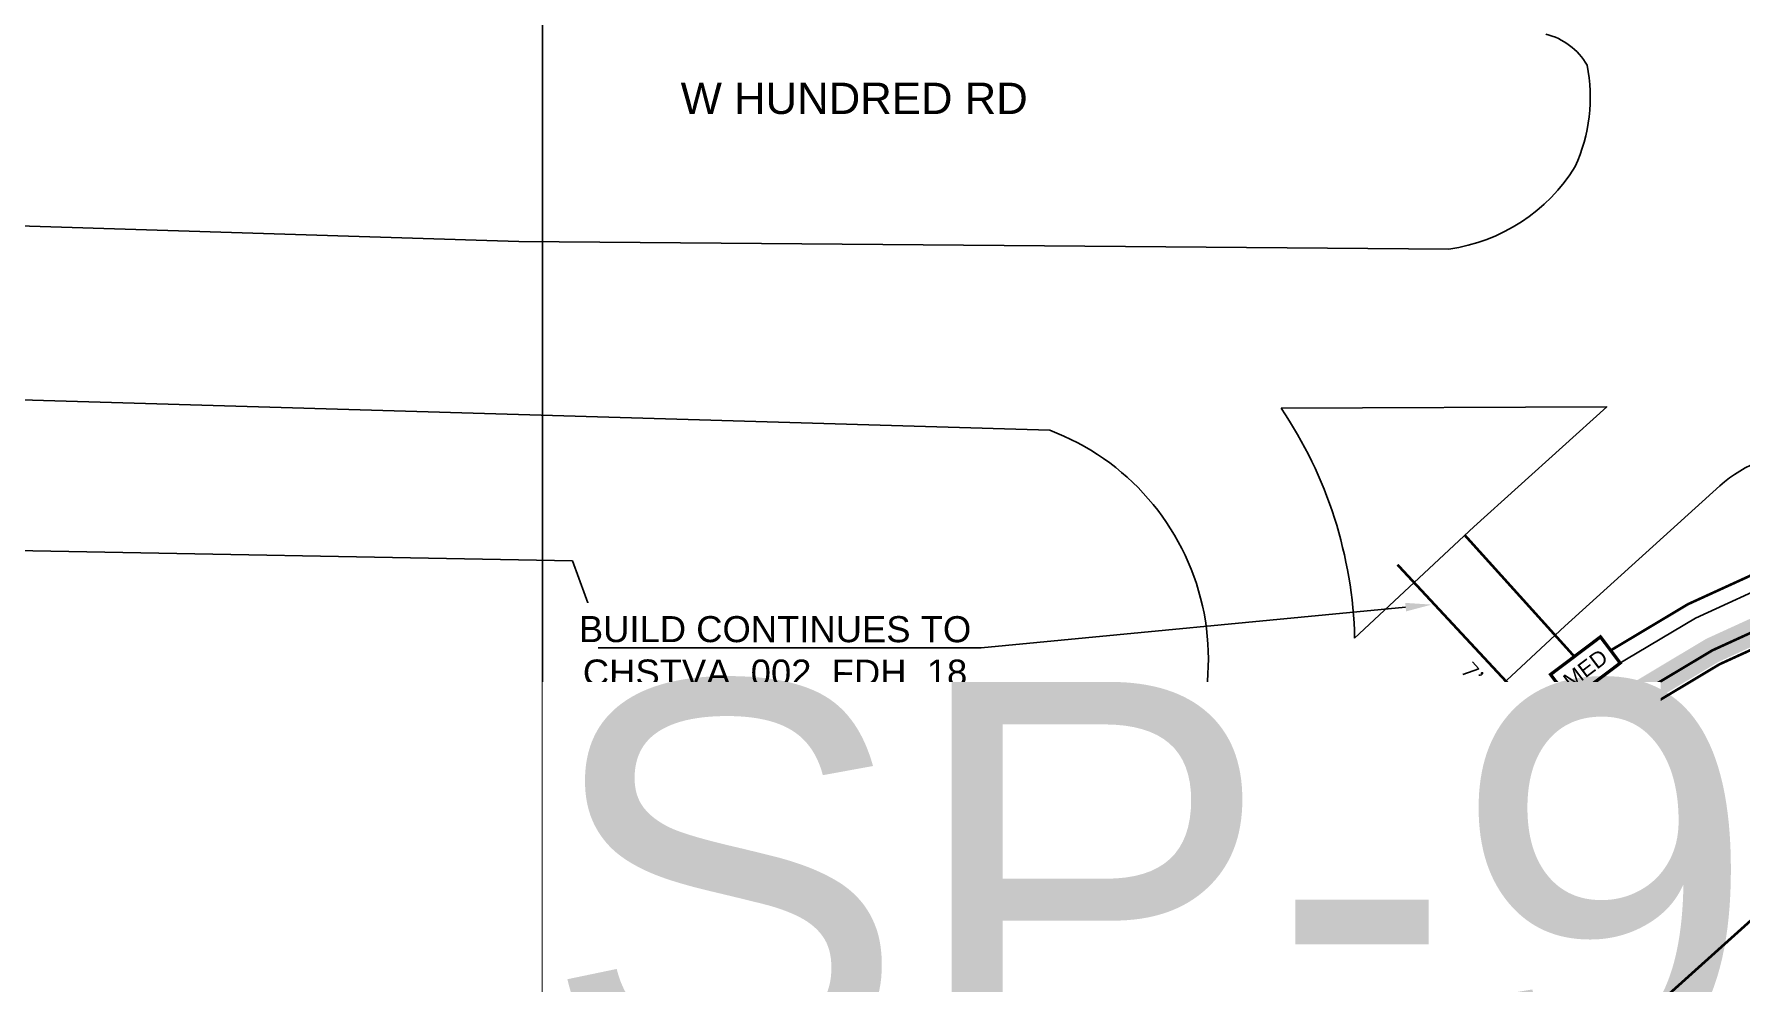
# Model space of a CAD drawing. Extents: x 11808739 to 11823423, y 3647988 to 3656247.
# Drawn here: x 11813472.5 to 11813799.9, y 3652596.1 to 3652778 of the extents above; entities that cross this region are included whole.
import ezdxf
from ezdxf import colors
from ezdxf.entities.mleader import LeaderData, LeaderLine
from ezdxf.enums import TextEntityAlignment as Align
from ezdxf.lldxf.tags import DXFTag
from ezdxf.math import Vec2, Vec3

# ---------------------------------------------------------------- set-up
doc = ezdxf.new("R2010")
doc.units = 0
doc.header["$MEASUREMENT"] = 0
doc.header["$XCLIPFRAME"] = 2
doc.set_wipeout_variables(frame=1)
doc.layers.get('DefPoints').update_dxf_attribs({"color": 1, "lineweight": 0})
for name, color, linetype in [('144 FOC', 30, '144'), ('48 FOC', 30, '48'), ('96 FOC', 30, '96'), ('CONSTRUCTION NOTE CALLOUT', 7, 'Continuous'), ('E_CURB', 8, 'EOP'), ('E_ROW', 8, 'ROW'), ('FIBER_SPLICE', 1, 'Continuous'), ('P_CONDUIT', 1, 'CONDUIT'), ('PROPOSED_DIREC_BORE', 7, 'DIRECTBORE'), ('Road Names', 7, 'Continuous'), ('ROAD_DIMENSIONS', 7, 'Continuous'), ('VICINITY FOC', 104, 'Continuous')]:
    doc.layers.add(name, color=color, linetype=linetype)
doc.layers.add('1X4 Terminal Boundary', color=7, linetype='Continuous', lineweight=20, true_color=0x00853c)
doc.layers.add('NEW FIBER LOOP', color=7, linetype='Continuous', true_color=0x538135)
for name, color, linetype, lineweight in [('PROP_HH', 104, 'Continuous', 0), ('VIEWPORT', 250, 'Continuous', 25), ('VIEWPORT - CALLOUTS', 1, 'Continuous', 0)]:
    doc.layers.add(name, color=color, linetype=linetype, lineweight=lineweight)
doc.styles.add('Arial', font='arial.ttf')
doc.styles.add('FTTH', font='micross.ttf')
doc.styles.add('LOOP', font='arial.ttf')
doc.styles.add('ROMANS', font='romans.shx')
doc.styles.get("Standard").update_dxf_attribs({"font": 'arial.ttf'})
doc.styles.add('StyleArial', font='arial.ttf')
tags = doc.linetypes.add('144', pattern='A,0.718375,-0.132013,["144 CT",Standard,S=0.09234,R=0,X=0,Y=-0.045241],-0.527056,0.533798', length=1.911242).pattern_tags.tags
tags[6] = DXFTag(74, 10)
tags = doc.linetypes.add('48', pattern='A,0.718375,-0.132013,["48 CT",Standard,S=0.09234,R=0,X=0,Y=-0.045241],-0.527056,0.533798', length=1.911242).pattern_tags.tags
tags[6] = DXFTag(74, 10)
tags = doc.linetypes.add('96', pattern='A,0.718375,-0.132013,["96 CT",Standard,S=0.09234,R=0,X=0,Y=-0.045241],-0.527056,0.533798', length=1.911242).pattern_tags.tags
tags[6] = DXFTag(74, 10)
tags = doc.linetypes.add('CONDUIT', pattern='A,5.441269,-1.056917,["C",Arial,S=0.56119,R=0,X=0,Y=-0.280595],-1.62838', length=8.126566).pattern_tags.tags
tags[6] = DXFTag(74, 10)
doc.linetypes.add('DIRECTBORE', pattern='A,0.4,-0.16,["DB",Standard,S=0.12,R=0,X=0,Y=-0.06],-0.36', length=0.92)
tags = doc.linetypes.add('EOP', pattern='A,49.990109,-1.776071,["EOP",Arial,S=2.99974,R=0.081355,X=0,Y=-1.426368],-10.416452', length=62.182632).pattern_tags.tags
tags[6] = DXFTag(74, 10)
tags = doc.linetypes.add('ROW', pattern='A,25.130993,-3.694477,["R/W",Arial,S=5.36622,R=0,X=0,Y=-2.68311],-18.632906', length=47.458376).pattern_tags.tags
tags[6] = DXFTag(74, 10)
doc.dimstyles.new('DIM', dxfattribs={"dimscale": 0.025, "dimtxt": 3, "dimasz": 2.5, "dimexe": 0, "dimexo": 2.5, "dimgap": 0.306, "dimtad": 0, "dimdec": 0, "dimzin": 0, "dimdsep": 46, "dimtxsty": 'ROMANS', "dimblk": 'ARCHTICK', "dimcen": 0.09, "dimclrd": 256, "dimadec": 0, "dimazin": 0, "dimtfac": 1, "dimtdec": 0, "dimtofl": 0, "dimtmove": 0, "dimatfit": 3, "dimldrblk": 'ARCHTICK', "dimfxl": 1, "dimtfill": 1, "dimtolj": 1, "dimtzin": 0, "dimlwd": -1, "dimarcsym": 0})
picture_1 = doc.add_image_def('image1.png', size_in_pixel=(1270, 827))

# ---------------------------------------------------------------- blocks, each defined once
blk = doc.blocks.new('_ARCHTICK')
at = {"color": 0, "linetype": 'ByBlock', "const_width": 0.15}
blk.add_lwpolyline([(-0.5, -0.5), (0.5, 0.5)], dxfattribs=at)
blk = doc.blocks.new('*D167')
at = {"layer": 'DefPoints', "color": 0, "ltscale": 0.01, "transparency": 16777216}
for p in [(11813751.07, 3652639.96), (11813752.08, 3652640.97), (11813753.19, 3652637.84)]:
    blk.add_point(p, dxfattribs=at)
at = {"layer": 'ROAD_DIMENSIONS', "ltscale": 0.01, "transparency": 16777216}
for p, q in [((11813752.08, 3652640.97), (11813744.16, 3652648.92)), ((11813754.19, 3652638.84), (11813752.08, 3652640.97))]:
    blk.add_line(p, q, dxfattribs=at)
at = {"layer": 'ROAD_DIMENSIONS', "ltscale": 0.01, "transparency": 16777216, "xscale": 2.500000006732392, "yscale": 2.500000006732392, "zscale": 2.500000006732392}
for p, rotation in [((11813752.08, 3652640.97), 134.8901131480763), ((11813754.19, 3652638.84), 314.8901131480763)]:
    blk.add_blockref('_ARCHTICK', p, dxfattribs=dict(at, rotation=rotation))
at = {"layer": 'ROAD_DIMENSIONS', "color": 0, "ltscale": 0.01, "transparency": 16777216, "insert": (11813742.79, 3652650.3), "char_height": 3, "attachment_point": 5, "rotation": 314.8901, "style": 'ROMANS', "bg_fill": 3, "box_fill_scale": 1.25, "bg_fill_color": 256, "bg_fill_true_color": 13158600, "bg_fill_transparency": 0}
blk.add_mtext("\\A1;3'", dxfattribs=at)
blk = doc.blocks.new('*D168')
at = {"layer": 'DefPoints', "color": 0, "ltscale": 0.01, "transparency": 16777216}
blk.add_point((11813757.37, 3652646.24), dxfattribs=at)
at = {"layer": 'ROAD_DIMENSIONS', "ltscale": 0.01, "transparency": 16777216}
for p, q in [((11813752.13, 3652651.45), (11813749.7, 3652654.04)), ((11813757.16, 3652646.05), (11813752.13, 3652651.45))]:
    blk.add_line(p, q, dxfattribs=at)
at = {"layer": 'ROAD_DIMENSIONS', "ltscale": 0.01, "transparency": 16777216, "xscale": 2.500000006732392, "yscale": 2.500000006732392, "zscale": 2.500000006732392}
for p, rotation in [((11813752.13, 3652651.45), 133.0336285570511), ((11813757.16, 3652646.05), 313.033628557051)]:
    blk.add_blockref('_ARCHTICK', p, dxfattribs=dict(at, rotation=rotation))
at = {"layer": 'ROAD_DIMENSIONS', "color": 0, "ltscale": 0.01, "transparency": 16777216, "insert": (11813748.37, 3652655.47), "char_height": 3, "attachment_point": 5, "rotation": 313.0336, "style": 'ROMANS', "bg_fill": 3, "box_fill_scale": 1.25, "bg_fill_color": 256, "bg_fill_true_color": 13158600, "bg_fill_transparency": 0}
blk.add_mtext("\\A1;7'", dxfattribs=at)
at = {"layer": 'DefPoints', "color": 0, "ltscale": 0.01, "transparency": 16777216}
for p in [(11813752.13, 3652651.45), (11813752.33, 3652651.64)]:
    blk.add_point(p, dxfattribs=at)
blk = doc.blocks.new('*U376')
at = {"color": 0, "linetype": 'ByBlock', "lineweight": -2}
blk.add_wipeout([(-6, 3.15), (-6, -3.15), (6, -3.15), (6, 3.15)], dxfattribs=at).dxf.layer = 'PROP_HH'
at = {"layer": 'PROP_HH', "color": 0, "linetype": 'ByBlock', "lineweight": -2, "const_width": 0.63}
blk.add_lwpolyline([(-6, 3.15), (6, 3.15), (6, -3.15), (-6, -3.15)], close=True, dxfattribs=at)
at = {"color": 0, "insert": (0, 0), "char_height": 3, "attachment_point": 5}
blk.add_mtext('MED', dxfattribs=at)
blk = doc.blocks.new('FIBER_SPLICE')
at = {"layer": 'FIBER_SPLICE'}
h = blk.add_hatch(color=0, dxfattribs=at)
h.dxf.hatch_style = 1
h.paths.add_polyline_path([(4.98, -2.5), (0, 0), (5.02, 2.5)])
h.paths.add_polyline_path([(-5, -2.5), (0, 0), (-5, 2.5)])
at = {"layer": 'FIBER_SPLICE', "color": 18, "true_color": 0x000000, "const_width": 0.15}
for points in [[(-5, -2.5), (0, 0), (-5, 2.5)], [(4.98, -2.5), (0, 0), (5.02, 2.5)]]:
    blk.add_lwpolyline(points, close=True, dxfattribs=at)
blk = doc.blocks.new('*U54')
at = {"color": 4}
blk.add_wipeout([(0, 0), (-0.01, 0.17), (-0.03, 0.35), (-0.07, 0.52), (-0.12, 0.68), (-0.19, 0.84), (-0.27, 1), (-0.36, 1.14), (-0.47, 1.28), (-0.58, 1.41), (-0.71, 1.52), (-0.85, 1.63), (-1, 1.72), (-1.15, 1.8), (-1.31, 1.87), (-1.48, 1.92), (-1.64, 1.96), (-1.82, 1.98), (-1.99, 1.99), (-2.16, 1.98), (-2.34, 1.96), (-2.51, 1.92), (-2.67, 1.87), (-2.83, 1.8), (-2.99, 1.72), (-3.13, 1.63), (-3.27, 1.52), (-3.4, 1.41), (-3.52, 1.28), (-3.62, 1.14), (-3.71, 1), (-3.79, 0.84), (-3.86, 0.68), (-3.91, 0.52), (-3.95, 0.35), (-3.97, 0.17), (-3.98, 0), (-3.97, -0.17), (-3.95, -0.35), (-3.91, -0.52), (-3.86, -0.68), (-3.79, -0.84), (-3.71, -1), (-3.62, -1.14), (-3.52, -1.28), (-3.4, -1.41), (-3.27, -1.52), (-3.13, -1.63), (-2.99, -1.72), (-2.83, -1.8), (-2.67, -1.87), (-2.51, -1.92), (-2.34, -1.96), (-2.16, -1.98), (-1.99, -1.99), (-1.82, -1.98), (-1.64, -1.96), (-1.48, -1.92), (-1.31, -1.87), (-1.15, -1.8), (-1, -1.72), (-0.85, -1.63), (-0.71, -1.52), (-0.58, -1.41), (-0.47, -1.28), (-0.36, -1.14), (-0.27, -1), (-0.19, -0.84), (-0.12, -0.68), (-0.07, -0.52), (-0.03, -0.35), (-0.01, -0.17)], dxfattribs=at).dxf.layer = 'NEW FIBER LOOP'
at = {"layer": 'NEW FIBER LOOP', "color": 4, "linetype": 'Continuous', "const_width": 0.12, "flags": 128}
blk.add_lwpolyline([(-3.99, 0, 1), (0.01, 0, 1)], format="xyb", close=True, dxfattribs=at)
at = {"color": 4}
blk.add_wipeout([(3.99, 0), (3.98, 0.17), (3.96, 0.35), (3.92, 0.52), (3.87, 0.68), (3.81, 0.84), (3.73, 1), (3.63, 1.14), (3.53, 1.28), (3.41, 1.41), (3.28, 1.52), (3.14, 1.63), (3, 1.72), (2.84, 1.8), (2.68, 1.87), (2.52, 1.92), (2.35, 1.96), (2.18, 1.98), (2, 1.99), (1.83, 1.98), (1.66, 1.96), (1.49, 1.92), (1.32, 1.87), (1.16, 1.8), (1.01, 1.72), (0.86, 1.63), (0.72, 1.52), (0.59, 1.41), (0.48, 1.28), (0.37, 1.14), (0.28, 1), (0.2, 0.84), (0.13, 0.68), (0.08, 0.52), (0.04, 0.35), (0.02, 0.17), (0.01, 0), (0.02, -0.17), (0.04, -0.35), (0.08, -0.52), (0.13, -0.68), (0.2, -0.84), (0.28, -1), (0.37, -1.14), (0.48, -1.28), (0.59, -1.41), (0.72, -1.52), (0.86, -1.63), (1.01, -1.72), (1.16, -1.8), (1.32, -1.87), (1.49, -1.92), (1.66, -1.96), (1.83, -1.98), (2, -1.99), (2.18, -1.98), (2.35, -1.96), (2.52, -1.92), (2.68, -1.87), (2.84, -1.8), (3, -1.72), (3.14, -1.63), (3.28, -1.52), (3.41, -1.41), (3.53, -1.28), (3.63, -1.14), (3.73, -1), (3.81, -0.84), (3.87, -0.68), (3.92, -0.52), (3.96, -0.35), (3.98, -0.17)], dxfattribs=at).dxf.layer = 'NEW FIBER LOOP'
at = {"layer": 'NEW FIBER LOOP', "color": 4, "linetype": 'Continuous', "const_width": 0.12, "flags": 128}
blk.add_lwpolyline([(0, 0, 1), (4, 0, 1)], format="xyb", close=True, dxfattribs=at)
at = {"layer": 'NEW FIBER LOOP', "color": 4, "style": 'LOOP', "flags": 4}
blk.add_attdef('SLACK', text='', height=1.8, dxfattribs=at).set_placement((-2.02, -0.02), align=Align.MIDDLE_CENTER)

msp = doc.modelspace()

# ---------------------------------------------------------------- linework, layer by layer
at = {"layer": '144 FOC', "ltscale": 25, "const_width": 0.5, "flags": 128}
msp.add_lwpolyline([(11813615.01, 3652487.75), (11813650.76, 3652517.47), (11813685.04, 3652549.28), (11813717.52, 3652582.92), (11813747.99, 3652618.12), (11813750.58, 3652621.2), (11813750.94, 3652621.48), (11813767.75, 3652638.23), (11813781.21, 3652648.44), (11813795.81, 3652657.18), (11813811.29, 3652664.25), (11813827.45, 3652669.58), (11813846.54, 3652673.61), (11813892.94, 3652674.49), (11813905.88, 3652674.25), (11813915.43, 3652674.06), (11813967.51, 3652670.93), (11813992.85, 3652667.72), (11814012.52, 3652666.79), (11814075.63, 3652662.68), (11814157.65, 3652655.23), (11814239.39, 3652645.41), (11814320.82, 3652633.22), (11814401.89, 3652618.67), (11814443.48, 3652610.26), (11814568.16, 3652581.04), (11814631.88, 3652560.97), (11814667.24, 3652553.09), (11814675.79, 3652539.63), (11814673.91, 3652531.75)], dxfattribs=at)
at = {"layer": '1X4 Terminal Boundary', "ltscale": 0.01, "const_width": 0.5}
msp.add_lwpolyline([(11813670.08, 3652489.71), (11813887.2, 3652279.57), (11814137.02, 3652585.88), (11813860.97, 3652661.2), (11813670.08, 3652489.71)], dxfattribs=at)
at = {"layer": '48 FOC', "ltscale": 25, "const_width": 0.5, "flags": 128}
msp.add_lwpolyline([(11813606.7, 3652497.75), (11813618.14, 3652494.26), (11813648.78, 3652519.73), (11813682.94, 3652551.43), (11813715.31, 3652584.95), (11813745.71, 3652620.07), (11813748.47, 3652623.35), (11813748.94, 3652623.72), (11813765.77, 3652640.5), (11813766.68, 3652641.19)], dxfattribs=at)
at = {"layer": '96 FOC', "ltscale": 25, "const_width": 0.5, "flags": 128}
msp.add_lwpolyline([(11813766.68, 3652641.19), (11813779.53, 3652650.93), (11813794.42, 3652659.84), (11813810.2, 3652667.05), (11813826.67, 3652672.48), (11813846.19, 3652676.61), (11813893, 3652677.49), (11813905.94, 3652677.25), (11813915.55, 3652677.06), (11813967.79, 3652673.91), (11813993.11, 3652670.71), (11814012.68, 3652669.79), (11814069.57, 3652666.08), (11814076.73, 3652675.58)], dxfattribs=at)
at = {"layer": 'E_CURB', "transparency": 33554559, "flags": 128}
for points in [[(11813762.49, 3652778, -0.202889), (11813770.39, 3652772.08, -0.155895), (11813768.13, 3652752.62, -0.2235), (11813743.9, 3652736.79)], [(11813684.5, 3652625.44, 0.540557), (11813667.31, 3652702.05), (11812995.01, 3652721.85)], [(11813711.72, 3652706.26, -0.143432), (11813725.81, 3652662.16, -0.252038)], [(11814426.93, 3652632.91), (11814379.02, 3652643.3), (11814340.06, 3652652.59), (11814304.27, 3652660.74), (11814269.73, 3652670.33), (11814200.6, 3652679.47), (11814108.32, 3652688.68), (11814108.32, 3652688.68), (11814108.32, 3652688.68), (11813813.38, 3652697.81, 0.193805), (11813795.85, 3652691.37), (11813766.11, 3652664.5), (11813736.42, 3652636.78), (11813707.18, 3652608.58), (11813677.79, 3652582.08, -0.042762), (11813566.8, 3652501.32)], [(11813684.5, 3652625.44), (11813662.73, 3652598.63, -0.038492), (11813566.49, 3652528.09)]]:
    msp.add_lwpolyline(points, format="xyb", dxfattribs=at)
for points in [[(11813743.9, 3652736.79), (11813565.46, 3652738.27), (11812996.08, 3652756.08)], [(11813711.72, 3652706.26), (11813774.18, 3652706.56), (11813748.66, 3652683.5), (11813725.81, 3652662.16)]]:
    msp.add_lwpolyline(points, dxfattribs=at)
at = {"layer": 'E_ROW', "ltscale": 0.75, "flags": 128}
for points in [[(11811340.54, 3652715.47), (11811743.45, 3652707.89), (11812124.15, 3652715.93), (11812124.1, 3652712.91), (11812256.49, 3652709.66), (11812388.83, 3652704.7), (11812554.97, 3652701.67), (11812554.97, 3652684.67), (11812575.03, 3652683.7), (11812663.32, 3652555.32), (11812796.95, 3652484.17), (11812899.8, 3652561.2), (11812900.77, 3652614.69), (11812960.23, 3652649.5), (11813108.4, 3652646.79), (11813108.7, 3652664.28), (11813155.23, 3652663.43), (11813155.62, 3652684.69), (11813228.88, 3652683.35), (11813239.05, 3652683.16), (11813575.78, 3652677.01), (11813606.16, 3652593.89), (11813530.83, 3652538.7), (11813386.51, 3652443.08), (11813306.08, 3652388.7), (11813261.39, 3652358.2), (11813218.15, 3652325.68), (11813176.45, 3652291.22), (11813136.38, 3652254.87), (11813098.02, 3652216.72), (11813084.61, 3652202.96), (11812768.1, 3651874.29), (11812778.18, 3651864.69), (11812390.88, 3651441.31), (11812111.46, 3651151.15), (11812082.04, 3651122.38), (11812050.93, 3651095.45), (11812018.26, 3651070.44), (11811984.13, 3651047.45), (11811948.68, 3651026.56), (11811912.04, 3651007.85), (11811874.33, 3650991.38), (11811835.69, 3650977.22), (11811796.28, 3650965.42), (11811756.22, 3650956.02), (11811715.67, 3650949.05), (11811679.01, 3650945.02)], [(11813608.62, 3652495.44), (11813644.16, 3652524.99), (11813678.03, 3652556.43), (11813710.14, 3652589.67), (11813740.38, 3652624.62), (11813743.56, 3652628.39), (11813744.26, 3652628.95), (11813761.17, 3652645.79), (11813775.6, 3652656.74), (11813791.16, 3652666.04), (11813807.64, 3652673.58), (11813824.85, 3652679.25), (11813842.58, 3652683), (11813842.62, 3652682.73)]]:
    msp.add_lwpolyline(points, dxfattribs=at)
at = {"layer": 'P_CONDUIT', "ltscale": 3, "flags": 128}
msp.add_lwpolyline([(11813770.07, 3652656.31, 0.5, 0.5, 0), (11813773.92, 3652659.23, 0.5, 0.5, 0), (11813789.76, 3652668.7, 0.5, 0.5, 0), (11813806.54, 3652676.37, 0.5, 0.5, 0), (11813824.06, 3652682.15, 0.5, 0.5, 0), (11813845.06, 3652686.59, 0.5, 0.5, 0), (11813893.18, 3652687.48, 0.5, 0.5, 0), (11813906.13, 3652687.25, 0.5, 0.5, 0), (11813915.95, 3652687.05, 0.5, 0.5, 0), (11813968.72, 3652683.88, 0.5, 0.5, 0), (11813993.98, 3652680.68, 0.5, 0.5, 0), (11814013.24, 3652679.77, 0.5, 0.5, 0), (11814076.65, 3652675.64, 0.5, 0.5, 0), (11814076.77, 3652675.63, 0, 0, 0)], format="xyseb", dxfattribs=at)
at = {"layer": 'P_CONDUIT', "ltscale": 3, "const_width": 0.5, "flags": 128}
msp.add_lwpolyline([(11813606.7, 3652497.75), (11813642.18, 3652527.24), (11813675.93, 3652558.57), (11813707.93, 3652591.7), (11813738.1, 3652626.57), (11813741.46, 3652630.55), (11813742.26, 3652631.19), (11813759.19, 3652648.06), (11813770.07, 3652656.31)], dxfattribs=at)

# ---------------------------------------------------------------- block references
at = {"layer": 'FIBER_SPLICE', "rotation": 35.69700775692601}
msp.add_blockref('FIBER_SPLICE', (11813766.68, 3652641.19), dxfattribs=at)

# ---------------------------------------------------------------- pictures from other files: only their frames are drawn
at = {"layer": 'VICINITY FOC'}
image = msp.add_image(picture_1, insert=(11810740.9, 3647987.68), size_in_units=(12682.3, 8259.18), dxfattribs=at)
image.set_boundary_path([(-0.5, -0.5), (1269.5, -0.5), (1269.5, 826.5), (-0.5, 826.5), (-0.5, -0.5)])
image.dxf.flags = 255

# ---------------------------------------------------------------- next in the draw order: texts
at = {"layer": 'PROPOSED_DIREC_BORE', "ltscale": 0.01, "insert": (11813729.98, 3652614.55), "char_height": 5, "attachment_point": 1, "rotation": 49.1299, "bg_fill": 3, "box_fill_scale": 1, "bg_fill_color": 256, "bg_fill_transparency": 0}
msp.add_mtext("H-H 228'", dxfattribs=at)
at = {"layer": 'Road Names', "insert": (11813629.81, 3652765.65), "char_height": 6, "attachment_point": 5, "style": 'Arial', "bg_fill": 3, "box_fill_scale": 1, "bg_fill_color": 256, "bg_fill_transparency": 0}
msp.add_mtext('W HUNDRED RD', dxfattribs=at)

# ---------------------------------------------------------------- next in the draw order: texts
at = {"layer": 'Road Names', "insert": (11813707.65, 3652627.71), "char_height": 6, "attachment_point": 5, "rotation": 45.1782, "style": 'Arial', "bg_fill": 3, "box_fill_scale": 1, "bg_fill_color": 256, "bg_fill_transparency": 0}
msp.add_mtext('OLD BERMUDA \\PHUNDRED RD', dxfattribs=at)

# ---------------------------------------------------------------- next in the draw order: linework, layer by layer
at = {"layer": 'VIEWPORT', "ltscale": 0.01}
msp.add_lwpolyline([(11813570.01, 3652956.91), (11814257.71, 3652956.98), (11814257.75, 3652575.44), (11813570.05, 3652575.37)], close=True, dxfattribs=at)

# ---------------------------------------------------------------- next in the draw order: dimensions: what is measured, and where the dimension line sits
at = {"layer": 'ROAD_DIMENSIONS', "ltscale": 0.01}
dim = msp.add_linear_dim(base=(11813752.08, 3652640.97), p1=(11813753.19, 3652637.84), p2=(11813751.07, 3652639.96), angle=134.8901, dimstyle='DIM', override={"dimscale": 1, "dimpost": "'\\X", "dimse1": 1, "dimse2": 1}, dxfattribs=at)
dim.commit()
dim.dimension.update_dxf_attribs({"geometry": '*D167', "text_midpoint": (11813742.79, 3652650.3), "dimtype": 161})

# ---------------------------------------------------------------- next in the draw order: block references
at = {"layer": 'NEW FIBER LOOP', "color": 3}
ref = msp.add_blockref('*U54', (11813758.99, 3652633.9), dxfattribs=dict(at, rotation=32.62543124435375))
ref.add_attrib('SLACK', "50'", dxfattribs={"color": 4, "height": 1.8, "rotation": 32.6254, "style": 'LOOP'}).set_placement((11813757.3, 3652632.79), align=Align.MIDDLE_CENTER)

# ---------------------------------------------------------------- next in the draw order: dimensions: what is measured, and where the dimension line sits
at = {"layer": 'ROAD_DIMENSIONS', "ltscale": 0.01}
dim = msp.add_linear_dim(base=(11813752.13, 3652651.45), p1=(11813757.37, 3652646.24), p2=(11813752.33, 3652651.64), angle=133.0336, dimstyle='DIM', override={"dimscale": 1, "dimpost": "'\\X", "dimse1": 1, "dimse2": 1}, dxfattribs=at)
dim.commit()
dim.dimension.update_dxf_attribs({"geometry": '*D168', "text_midpoint": (11813748.37, 3652655.47), "dimtype": 161})

# ---------------------------------------------------------------- next in the draw order: leaders
at = {"layer": 'CONSTRUCTION NOTE CALLOUT', "color": 8, "ltscale": 10}
ml = msp.add_multileader_mtext('Standard', dxfattribs=at)
ml.set_content('BUILD CONTINUES TO\\PCHSTVA_002_FDH_18', color=8, style='FTTH')
ml.set_leader_properties()
ml.build(insert=Vec2(0, 0))
ml.multileader.update_dxf_attribs({"text_left_attachment_type": 6, "text_right_attachment_type": 6, "dogleg_length": 2.37, "arrow_head_size": 5})
ctx = ml.context
ctx.base_point, ctx.char_height, ctx.arrow_head_size, ctx.landing_gap_size, ctx.plane_origin, ctx.plane_x_axis, ctx.plane_y_axis = Vec3(11813577.42, 3652660.32), 4.9988, 5, 0.09, Vec3(11813914.46, 3652639.6), Vec3(1, -0.000325), Vec3(0.000325, 1)
ctx.left_attachment, ctx.right_attachment, ctx.text_align_type = 6, 6, 1
notes = []
notes.append((ctx, [(0, (1, 1, 0), (11813654.19, 3652660.3), (-1, 0.000325), 2.37, [(0, [(11813740.57, 3652668.61)], 0, [])])]))
ctx.mtext.insert, ctx.mtext.text_direction, ctx.mtext.rotation, ctx.mtext.alignment, ctx.mtext.flow_direction = Vec3(11813614.63, 3652666.41), Vec3(1, -0.000325), 6.282861, 2, 5
ctx.mtext.has_bg_fill, ctx.mtext.bg_color, ctx.mtext.bg_scale_factor, ctx.mtext.bg_transparency, ctx.mtext.use_window_bg_color = 1, -1027028792, 1.5, 0, 1
for ctx, leaders in notes:
    for number, flags, end, landing, length, lines in leaders:
        leader = LeaderData()
        leader.index, (leader.has_last_leader_line, leader.has_dogleg_vector, leader.attachment_direction) = number, flags
        leader.last_leader_point, leader.dogleg_vector, leader.dogleg_length = Vec3(end), Vec3(landing), length
        for number, points, colour, breaks in lines:
            line = LeaderLine()
            line.index, line.vertices, line.color, line.breaks = number, Vec3.list(points), colors.encode_raw_color(colour), breaks
            leader.lines.append(line)
        ctx.leaders.append(leader)

# ---------------------------------------------------------------- next in the draw order: linework, layer by layer
at = {"layer": 'P_CONDUIT', "color": 8, "ltscale": 3, "const_width": 0.5, "flags": 128}
msp.add_lwpolyline([(11813770.07, 3652656.31), (11813746.93, 3652681.93)], dxfattribs=at)

# ---------------------------------------------------------------- next in the draw order: block references
at = {"layer": 'PROP_HH', "xscale": 0.99863912884854, "yscale": 0.99863912884854, "zscale": 0.99863912884854, "rotation": 37}
msp.add_blockref('*U376', (11813770.07, 3652656.31), dxfattribs=at)

# ---------------------------------------------------------------- next in the draw order: linework, layer by layer
at = {"layer": '48 FOC', "color": 8, "ltscale": 25, "const_width": 0.5, "flags": 128}
msp.add_lwpolyline([(11813766.68, 3652641.19), (11813734.03, 3652676.26)], dxfattribs=at)

# ---------------------------------------------------------------- next in the draw order: block references
at = {"layer": 'NEW FIBER LOOP', "color": 3}
ref = msp.add_blockref('*U54', (11813774.33, 3652647.09), dxfattribs=dict(at, rotation=29.75771620402359))
ref.add_attrib('SLACK', "50'", dxfattribs={"color": 4, "height": 1.8, "rotation": 29.7577, "style": 'LOOP'}).set_placement((11813772.58, 3652646.08), align=Align.MIDDLE_CENTER)

# ---------------------------------------------------------------- next in the draw order: block references
ref = msp.add_blockref('*U54', (11813763.71, 3652644.68), dxfattribs=dict(at, rotation=307.7475964602008))
ref.add_attrib('SLACK', "50'", dxfattribs={"color": 4, "height": 1.8, "rotation": 307.7476, "style": 'LOOP'}).set_placement((11813762.46, 3652646.26), align=Align.MIDDLE_CENTER)

# ---------------------------------------------------------------- next in the draw order: linework, layer by layer
at = {"layer": 'VICINITY FOC', "ltscale": 25, "const_width": 5, "flags": 128}
for points in [[(11813766.68, 3652641.19), (11813779.53, 3652650.93), (11813794.42, 3652659.84), (11813810.2, 3652667.05), (11813826.67, 3652672.48), (11813846.19, 3652676.61), (11813893, 3652677.49), (11813905.94, 3652677.25), (11813915.55, 3652677.06), (11813967.79, 3652673.91), (11813993.11, 3652670.71), (11814012.68, 3652669.79), (11814069.57, 3652666.08), (11814076.73, 3652675.58)], [(11813606.7, 3652497.75), (11813618.14, 3652494.26), (11813648.78, 3652519.73), (11813682.94, 3652551.43), (11813715.31, 3652584.95), (11813745.71, 3652620.07), (11813748.47, 3652623.35), (11813748.94, 3652623.72), (11813765.77, 3652640.5), (11813766.68, 3652641.19)]]:
    msp.add_lwpolyline(points, dxfattribs=at)

# ---------------------------------------------------------------- next in the draw order: texts
at = {"layer": 'VIEWPORT - CALLOUTS', "ltscale": 0.01, "insert": (11813570.04, 3652615.76), "char_height": 75, "width": 214.4437, "attachment_point": 4, "style": 'StyleArial', "bg_fill": 3, "box_fill_scale": 1, "bg_fill_color": 256, "bg_fill_transparency": 0}
msp.add_mtext('SP-9', dxfattribs=at)

doc.saveas('drawing.dxf')
